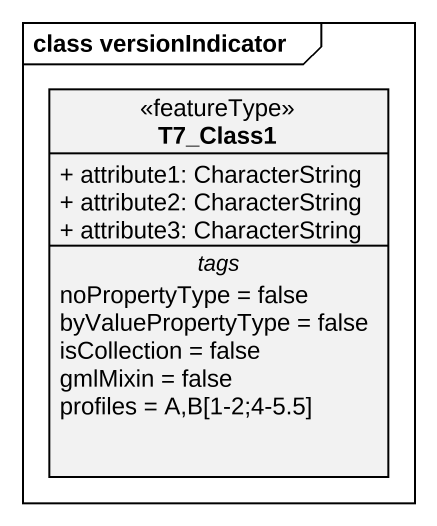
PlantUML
@startuml
mainframe class versionIndicator
hide circle
hide empty members
skinparam classAttributeIconSize 0
class T7_Class1 <<featureType>> {
  + attribute1: CharacterString
  + attribute2: CharacterString
  + attribute3: CharacterString
  -- tags --
  noPropertyType = false
  byValuePropertyType = false
  isCollection = false
  gmlMixin = false
  profiles = A,B[1-2;4-5.5]
}
@enduml
